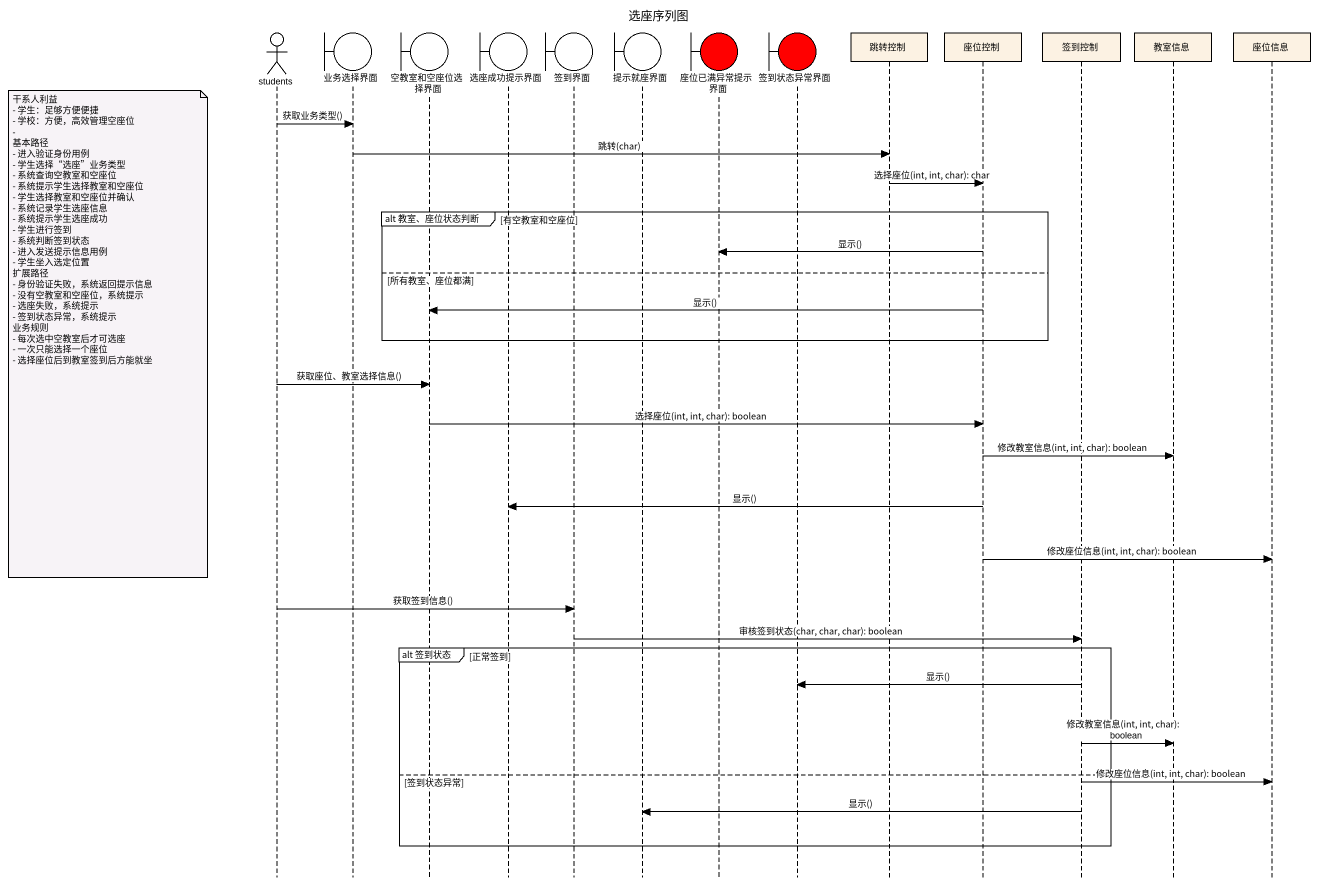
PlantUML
@startuml
title 选座序列图
hide footbox
actor students
boundary 业务选择界面
boundary 空教室和空座位选择界面
boundary 选座成功提示界面
boundary 签到界面
boundary 提示就座界面
boundary 座位已满异常提示界面 #FF0000
boundary 签到状态异常界面 #FF0000
participant 跳转控制
participant 座位控制
participant 签到控制
participant 教室信息
participant 座位信息

students -> 业务选择界面 : 获取业务类型()
业务选择界面 -> 跳转控制 : 跳转(char)
跳转控制 -> 座位控制 : 选择座位(int, int, char): char
group alt 教室、座位状态判断 [有空教室和空座位]
  座位控制 -> 座位已满异常提示界面 : 显示()
else 所有教室、座位都满
  座位控制 -> 空教室和空座位选择界面 : 显示()
  note left of students
    干系人利益
    - 学生：足够方便便捷
    - 学校：方便，高效管理空座位
    -
    基本路径
    - 进入验证身份用例
    - 学生选择“选座”业务类型
    - 系统查询空教室和空座位
    - 系统提示学生选择教室和空座位
    - 学生选择教室和空座位并确认
    - 系统记录学生选座信息
    - 系统提示学生选座成功
    - 学生进行签到
    - 系统判断签到状态
    - 进入发送提示信息用例
    - 学生坐入选定位置
    扩展路径
    - 身份验证失败，系统返回提示信息
    - 没有空教室和空座位，系统提示
    - 选座失败，系统提示
    - 签到状态异常，系统提示
    业务规则
    - 每次选中空教室后才可选座
    - 一次只能选择一个座位
    - 选择座位后到教室签到后方能就坐
  end note
end
students -> 空教室和空座位选择界面 : 获取座位、教室选择信息()
空教室和空座位选择界面 -> 座位控制 : 选择座位(int, int, char): boolean
座位控制 -> 教室信息 : 修改教室信息(int, int, char): boolean
座位控制 -> 选座成功提示界面 : 显示()
座位控制 -> 座位信息 : 修改座位信息(int, int, char): boolean
students -> 签到界面 : 获取签到信息()
签到界面 -> 签到控制 : 审核签到状态(char, char, char): boolean
group alt 签到状态 [正常签到]
  签到控制 -> 签到状态异常界面 : 显示()
  签到控制 -> 教室信息 : 修改教室信息(int, int, char): boolean
else 签到状态异常
  签到控制 -> 座位信息 : 修改座位信息(int, int, char): boolean
  签到控制 -> 提示就座界面 : 显示()
end
@enduml
